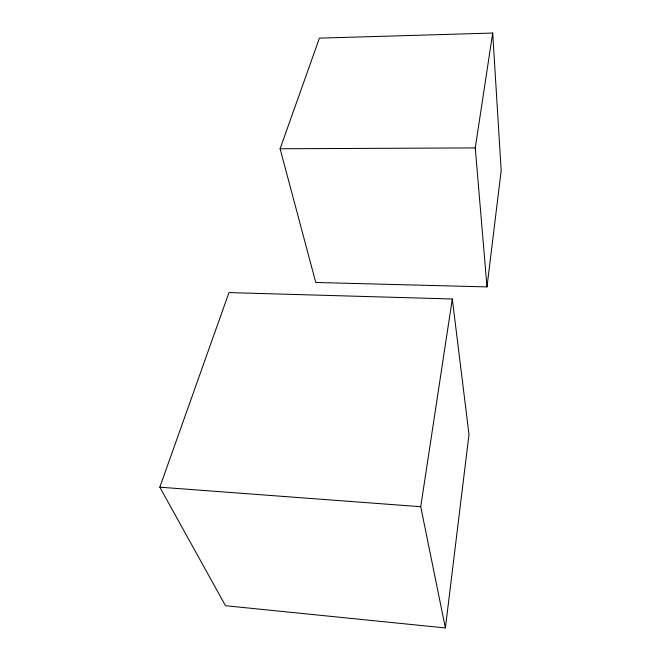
<?xml version="1.0" encoding="UTF-8"?>
<svg xmlns="http://www.w3.org/2000/svg" width="661" height="661" viewBox="0 0 661 661"><rect width="100%" height="100%" fill="white"/><g stroke="black" fill="none" stroke-linecap="round" stroke-linejoin="round"><path stroke-width="0.99" d="M445.39 627.95L468.996 434.484L452.298 299.003L228.979 292.583L159.822 487.182L225.492 605.716L445.39 627.95L420.735 506.714L452.298 299.003M486.992 286.907L501.178 170.629L492.709 33.05L319.42 38.148L280.099 148.766L315.76 282.478L486.992 286.907L475.259 147.907L492.709 33.05M280.099 148.766L475.259 147.907M159.822 487.182L420.735 506.714"/></g></svg>
